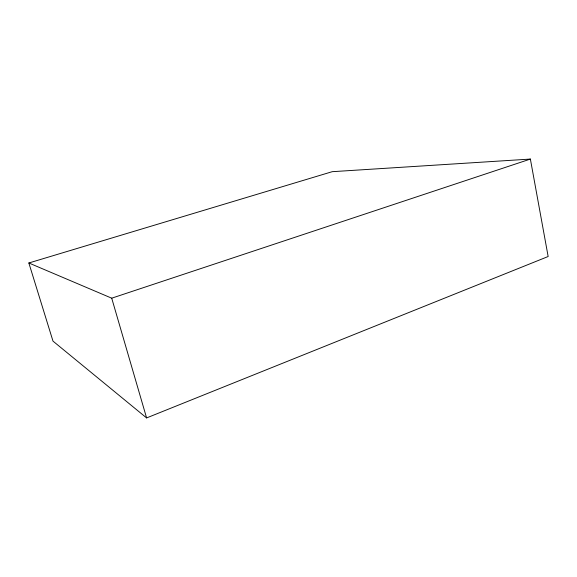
<?xml version="1.0" encoding="UTF-8"?>
<svg xmlns="http://www.w3.org/2000/svg" width="577" height="577" viewBox="0 0 577 577"><rect width="100%" height="100%" fill="white"/><g stroke="black" fill="none" stroke-linecap="round" stroke-linejoin="round"><path stroke-width="0.87" d="M146.601 417.928L548.15 256.513L530.378 159.072L332.222 171.686L28.85 262.982L52.99 341.122L146.601 417.928L111.714 298.186L28.85 262.982M111.714 298.186L530.378 159.072"/></g></svg>
